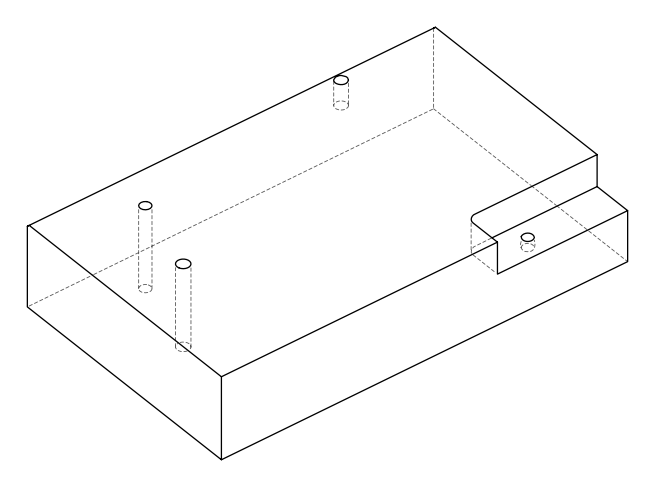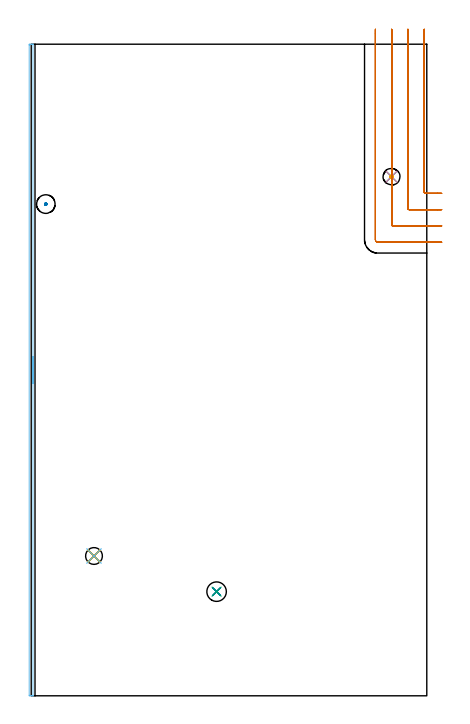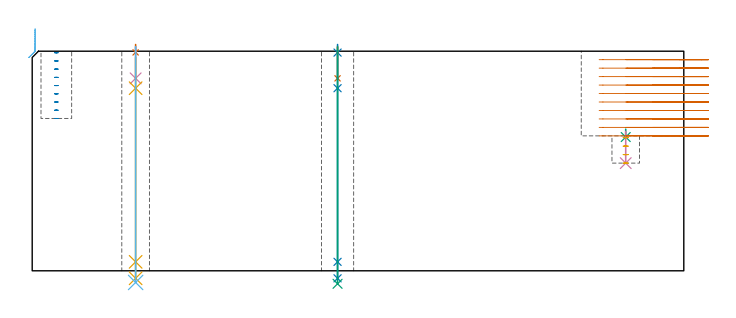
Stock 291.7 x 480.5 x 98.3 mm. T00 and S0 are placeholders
(PLAN: 14 operations, 11 tool changes, 21.4 min)
(1 SPOT_DRILL | STEP1HOLE | NXT0321_9005460120000 | 0.03 min | 3 mm3)
(2 SPOT_DRILL_1 | STEP1HOLE_1 | NXT0321_9005460120000 | 0.03 min | 2 mm3)
(3 SPOT_DRILL_2 | STEP1POCKET | NXT0321_9005460120000 | 0.04 min | 4181 mm3)
(4 DRILL_BLIND_HOLE_INTO_CENTER | STEP1HOLE | NXT0301_052 | 0.06 min | 557 mm3)
(5 GUN_DRILL_THROUGH_HOLE | STEP1HOLE | UGT0307_004 | 0.48 min | 4334 mm3)
(6 DRILL_TO_ENLARGE_THROUGH_HOLE | STEP1HOLE | UGT0301_519 | 0.42 min | 6917 mm3)
(7 DRILL_BLIND_HOLE_INTO_CENTER_1 | STEP1HOLE_1 | NXT0301_052 | 0.06 min | 566 mm3)
(8 GUN_DRILL_THROUGH_HOLE_1 | STEP1HOLE_1 | UGT0307_004 | 0.49 min | 4333 mm3)
(9 DRILL_TO_ENLARGE_THROUGH_HOLE_1 | STEP1HOLE_1 | UGT0301_276 | 0.43 min | 11064 mm3)
(10 DRILL_BLIND_HOLE_INTO_CENTER_2 | STEP1POCKET | NXT0301_084 | 0.07 min | 1155 mm3)
(11 MILL_ROUGH_BLIND_HOLE_CONTOUR | STEP1POCKET | UGT0201_128 | Spiral | 0.19 min | 476 mm3)
(12 AREA_MILL | FG_CHAMFER_SURFACE | UGT0205_001 | 4 min | 1880 mm3)
(13 MILL_CORNER_NOTCH_RECTANGULAR | CORNER_NOTCH_RECTANGULAR | NXT0201_012 | Follow Part, ap 4, ae 75% | 14.84 min | 262827 mm3)
(14 MILL_BLIND_HOLE_FROM_SOLID_MATERIAL | STEP1POCKET_1 | NXT0201_011 | Spiral | 0.3 min | 4424 mm3)
(TOOL NXT0321_9005460120000 | NC Spot Drill, 142deg, 12mm, Carbide, Uncoated | D12 PA142 FL30 Z2)
(TOOL NXT0301_052 | Carbide Drill 8.1mm [860.1-0810-024A1-MM 2214] | D8.1 PA140 FL47 Z2)
(TOOL UGT0307_004 | Gun Drill 8 mm | D8 PA130 FL24 Z1)
(TOOL UGT0301_519 | Carbide Drill 12.4 mm | D12.4 PA118 FL101 Z2)
(TOOL UGT0301_276 | Twist Drill 14.4 mm | D14.4 PA118 FL114 Z2)
(TOOL NXT0301_084 | Carbide Drill 11.3mm [860.1-1130-034A1-MM 2214] | D11.3 PA140 FL55 Z2)
(TOOL UGT0201_128 | Carbide End Mill 10.0 | D10 FL15 Z4)
(TOOL UGT0205_001 | Chamfer Mill 20 x 3 x 45 deg. | D20 FL50 Z2)
(TOOL NXT0201_012 | ENDMILL 16mm [2P460-1600-NA 1630] | D16 FL38 Z6)
(TOOL NXT0201_011 | ENDMILL 12mm [2P460-1200-NA 1630] | D12 FL38 Z6)
(OP 1 SPOT_DRILL)
G17 G21 G94 G90
T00 M6
G54
G17 G0 G90 X46.3 Y103.1 S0 M3
G43 Z108.3 H0
G94 G81 G98 Z97.766 F250. R101.3
G80
M5
M2
(OP 2 SPOT_DRILL_1)
G17 G21 G94 G90
T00 M6
G54
G17 G0 G90 X136.7 Y76.8 S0 M3
G43 Z108.3 H0
G94 G81 G98 Z97.68 F250. R101.3
G80
M5
M2
(OP 3 SPOT_DRILL_2)
G17 G21 G94 G90
T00 M6
G54
G17 G0 G90 X265.7 Y382.8 S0 M3
G43 Z108.3 H0
G94 G81 G98 Z59.871 F250. R63.4
G80
M5
M2
(OP 4 DRILL_BLIND_HOLE_INTO_CENTER)
G17 G21 G94 G90
T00 M6
G54
G17 G0 G90 X46.3 Y103.1 S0 M3
G43 Z108.3 H1
G94 G81 G98 Z86.15 F250. R100.3
G80
M5
M2
(OP 5 GUN_DRILL_THROUGH_HOLE)
G17 G21 G94 G90
T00 M6
G54
G17 G0 G90 X46.3 Y103.1 M8
G43 Z108.3 H0
Z95.511
S716 M3
G94 G1 Z81.741 F125. M26
G4 X.084
Z4. F250.
G4 X.084
Z-3.365 F125.
G4 X.084
M5
M9
G0 Z95.511
Z108.3
M2
(OP 6 DRILL_TO_ENLARGE_THROUGH_HOLE)
G17 G21 G94 G90
T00 M6
G54
G17 G0 G90 X46.3 Y103.1 S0 M3
G43 Z108.3 H0
G94 G73 G98 Z-5.225 F250. Q11.503 R100.3
G80
M5
M2
(OP 7 DRILL_BLIND_HOLE_INTO_CENTER_1)
G17 G21 G94 G90
T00 M6
G54
G17 G0 G90 X136.7 Y76.8 S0 M3
G43 Z108.3 H1
G94 G81 G98 Z86.15 F250. R100.3
G80
M5
M2
(OP 8 GUN_DRILL_THROUGH_HOLE_1)
G17 G21 G94 G90
T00 M6
G54
G17 G0 G90 X136.7 Y76.8 M8
G43 Z108.3 H0
Z96.786
S716 M3
G94 G1 Z81.741 F125. M26
G4 X.084
Z4. F250.
G4 X.084
Z-3.365 F125.
G4 X.084
M5
M9
G0 Z96.786
Z108.3
M2
(OP 9 DRILL_TO_ENLARGE_THROUGH_HOLE_1)
G17 G21 G94 G90
T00 M6
G54
G17 G0 G90 X136.7 Y76.8 S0 M3
G43 Z108.3 H0
G94 G73 G98 Z-5.826 F250. Q13.016 R100.3
G80
M5
M2
(OP 10 DRILL_BLIND_HOLE_INTO_CENTER_2)
G17 G21 G94 G90
T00 M6
G54
G17 G0 G90 X265.7 Y382.8 S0 M3
G43 Z108.3 H1
G94 G81 G98 Z48.2 F250. R62.4
G80
M5
M2
(OP 11 MILL_ROUGH_BLIND_HOLE_CONTOUR)
G17 G21 G94 G90
T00 M6
G54
G17 G0 G90 X265.7 Y382.8 S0 M3
G43 Z108.3 H0
Z59.6
G94 G3 X266.275 Y383.375 R0.575 F250.
X265.7 Y383.95 R0.575
X264.55 Y382.8 R1.15
X265.7 Y383.95 R-1.15
X265.125 Y383.375 R0.575
X265.7 Y382.8 R0.575
G0 Z55.8
G3 X266.275 Y383.375 R0.575
X265.7 Y383.95 R0.575
X264.55 Y382.8 R1.15
X265.7 Y383.95 R-1.15
X265.125 Y383.375 R0.575
X265.7 Y382.8 R0.575
G0 Z52.
G3 X266.275 Y383.375 R0.575
X265.7 Y383.95 R0.575
X264.55 Y382.8 R1.15
X265.7 Y383.95 R-1.15
X265.125 Y383.375 R0.575
X265.7 Y382.8 R0.575
G0 Z48.2
G3 X266.275 Y383.375 R0.575
X265.7 Y383.95 R0.575
X264.55 Y382.8 R1.15
X265.7 Y383.95 R-1.15
X265.125 Y383.375 R0.575
X265.7 Y382.8 R0.575
G0 Z108.3
M5
M2
(OP 12 AREA_MILL)
G17 G21 G94 G90
T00 M6
G54
G17 G0 G90 X1.3 Y250.25 S1061 M3
G43 Z108.3 H0
G94 G1 Y250.212 Z107.428 F250.
Y250.098 Z106.563
Y249.909 Z105.712
Y249.647 Z104.88
Y249.313 Z104.074
Y248.91 Z103.3
Y248.442 Z102.564
Y247.91 Z101.872
Y247.321 Z101.229
Y246.678 Z100.639
Y245.986 Z100.108
Y245.25 Z99.64
Y244.476 Z99.237
Y243.67 Z98.903
Y242.838 Z98.641
Y241.987 Z98.452
Y241.122 Z98.338
Y240.25 Z98.3
Y0.178
X1.304 Y0.01 Z98.295
X1.272 Y0.007 Z98.263
X0.882 Y0. Z97.882
X0.62 Z97.619
X-0.1 Z96.895
X-1.346 Z95.651
X-1.491 Y0.003 Z95.505
X-1.5 Y0.441 Z95.5
Y479.871
X-1.498 Y480.06 Z95.502
X-1.491 Y480.497 Z95.505
X-1.345 Y480.5 Z95.652
X-0.1 Z96.895
X0.62 Z97.619
X0.882 Z97.882
X1.272 Y480.493 Z98.263
X1.297 Y480.491 Z98.288
X1.3 Y480.318 Z98.3
Y240.25
Y239.378 Z98.338
Y238.514 Z98.452
Y237.662 Z98.641
Y236.83 Z98.903
Y236.024 Z99.237
Y235.25 Z99.64
Y234.514 Z100.108
Y233.822 Z100.639
Y233.179 Z101.229
Y232.59 Z101.872
Y232.059 Z102.564
Y231.59 Z103.3
Y231.187 Z104.074
Y230.853 Z104.88
Y230.591 Z105.712
Y230.402 Z106.563
Y230.288 Z107.428
Y230.25 Z108.3
M5
M2
(OP 13 MILL_CORNER_NOTCH_RECTANGULAR)
G17 G21 G94 G90
T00 M6
G54
G17 G0 G90 X289.8 Y491.5 S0 M3
G43 Z108.3 H1
Z94.51
G94 G1 Y488.5 F250.
Y371.295 F500.
G3 X290.595 Y370.5 R0.8
G1 X299.7
X302.7 F250.
G0 Z108.3
X277.8 Y491.5
Z94.51
G1 Y488.5
Y359.295 F500.
G3 X278.595 Y358.5 R0.8
G1 X299.7
X302.7 F250.
G0 Z108.3
X265.8 Y491.5
Z94.51
G1 Y488.5
Y347.295 F500.
G3 X266.595 Y346.5 R0.8
G1 X299.7
X302.7 F250.
G0 Z108.3
X253.8 Y491.5
Z94.51
G1 Y488.5
Y336.2 F500.
G3 X255.5 Y334.5 R1.7
G1 X299.7
X302.7 F250.
G0 Z108.3
X289.8 Y491.5
Z90.72
G1 Y488.5
Y371.295 F500.
G3 X290.595 Y370.5 R0.8
G1 X299.7
X302.7 F250.
G0 Z108.3
X277.8 Y491.5
Z90.72
G1 Y488.5
Y359.295 F500.
G3 X278.595 Y358.5 R0.8
G1 X299.7
X302.7 F250.
G0 Z108.3
X265.8 Y491.5
Z90.72
G1 Y488.5
Y347.295 F500.
G3 X266.595 Y346.5 R0.8
G1 X299.7
X302.7 F250.
G0 Z108.3
X253.8 Y491.5
Z90.72
G1 Y488.5
Y336.2 F500.
G3 X255.5 Y334.5 R1.7
G1 X299.7
X302.7 F250.
G0 Z108.3
X289.8 Y491.5
Z86.93
G1 Y488.5
Y371.295 F500.
G3 X290.595 Y370.5 R0.8
G1 X299.7
X302.7 F250.
G0 Z108.3
X277.8 Y491.5
Z86.93
G1 Y488.5
Y359.295 F500.
G3 X278.595 Y358.5 R0.8
G1 X299.7
X302.7 F250.
G0 Z108.3
X265.8 Y491.5
Z86.93
G1 Y488.5
Y347.295 F500.
G3 X266.595 Y346.5 R0.8
G1 X299.7
X302.7 F250.
G0 Z108.3
X253.8 Y491.5
Z86.93
G1 Y488.5
Y336.2 F500.
G3 X255.5 Y334.5 R1.7
G1 X299.7
X302.7 F250.
G0 Z108.3
X289.8 Y491.5
Z83.14
G1 Y488.5
Y371.295 F500.
G3 X290.595 Y370.5 R0.8
G1 X299.7
X302.7 F250.
G0 Z108.3
X277.8 Y491.5
Z83.14
G1 Y488.5
Y359.295 F500.
G3 X278.595 Y358.5 R0.8
G1 X299.7
X302.7 F250.
G0 Z108.3
X265.8 Y491.5
Z83.14
G1 Y488.5
Y347.295 F500.
G3 X266.595 Y346.5 R0.8
G1 X299.7
X302.7 F250.
G0 Z108.3
X253.8 Y491.5
Z83.14
G1 Y488.5
Y336.2 F500.
G3 X255.5 Y334.5 R1.7
G1 X299.7
X302.7 F250.
G0 Z108.3
X289.8 Y491.5
Z79.35
G1 Y488.5
Y371.295 F500.
G3 X290.595 Y370.5 R0.8
G1 X299.7
X302.7 F250.
G0 Z108.3
X277.8 Y491.5
Z79.35
G1 Y488.5
Y359.295 F500.
G3 X278.595 Y358.5 R0.8
G1 X299.7
X302.7 F250.
G0 Z108.3
X265.8 Y491.5
Z79.35
G1 Y488.5
Y347.295 F500.
G3 X266.595 Y346.5 R0.8
G1 X299.7
X302.7 F250.
G0 Z108.3
X253.8 Y491.5
Z79.35
G1 Y488.5
Y336.2 F500.
G3 X255.5 Y334.5 R1.7
G1 X299.7
X302.7 F250.
G0 Z108.3
X289.8 Y491.5
Z75.56
G1 Y488.5
Y371.295 F500.
G3 X290.595 Y370.5 R0.8
G1 X299.7
X302.7 F250.
G0 Z108.3
X277.8 Y491.5
Z75.56
G1 Y488.5
Y359.295 F500.
G3 X278.595 Y358.5 R0.8
G1 X299.7
X302.7 F250.
G0 Z108.3
X265.8 Y491.5
Z75.56
G1 Y488.5
Y347.295 F500.
G3 X266.595 Y346.5 R0.8
G1 X299.7
X302.7 F250.
G0 Z108.3
X253.8 Y491.5
Z75.56
G1 Y488.5
Y336.2 F500.
G3 X255.5 Y334.5 R1.7
G1 X299.7
X302.7 F250.
G0 Z108.3
X289.8 Y491.5
Z71.77
G1 Y488.5
Y371.295 F500.
G3 X290.595 Y370.5 R0.8
G1 X299.7
X302.7 F250.
G0 Z108.3
X277.8 Y491.5
Z71.77
G1 Y488.5
Y359.295 F500.
G3 X278.595 Y358.5 R0.8
G1 X299.7
X302.7 F250.
G0 Z108.3
X265.8 Y491.5
Z71.77
G1 Y488.5
Y347.295 F500.
G3 X266.595 Y346.5 R0.8
G1 X299.7
X302.7 F250.
G0 Z108.3
X253.8 Y491.5
Z71.77
G1 Y488.5
Y336.2 F500.
G3 X255.5 Y334.5 R1.7
G1 X299.7
X302.7 F250.
G0 Z108.3
X289.8 Y491.5
Z67.98
G1 Y488.5
Y371.295 F500.
G3 X290.595 Y370.5 R0.8
G1 X299.7
X302.7 F250.
G0 Z108.3
X277.8 Y491.5
Z67.98
G1 Y488.5
Y359.295 F500.
G3 X278.595 Y358.5 R0.8
G1 X299.7
X302.7 F250.
G0 Z108.3
X265.8 Y491.5
Z67.98
G1 Y488.5
Y347.295 F500.
G3 X266.595 Y346.5 R0.8
G1 X299.7
X302.7 F250.
G0 Z108.3
X253.8 Y491.5
Z67.98
G1 Y488.5
Y336.2 F500.
G3 X255.5 Y334.5 R1.7
G1 X299.7
X302.7 F250.
G0 Z108.3
X289.8 Y491.5
Z64.19
G1 Y488.5
Y371.295 F500.
G3 X290.595 Y370.5 R0.8
G1 X299.7
X302.7 F250.
G0 Z108.3
X277.8 Y491.5
Z64.19
G1 Y488.5
Y359.295 F500.
G3 X278.595 Y358.5 R0.8
G1 X299.7
X302.7 F250.
G0 Z108.3
X265.8 Y491.5
Z64.19
G1 Y488.5
Y347.295 F500.
G3 X266.595 Y346.5 R0.8
G1 X299.7
X302.7 F250.
G0 Z108.3
X253.8 Y491.5
Z64.19
G1 Y488.5
Y336.2 F500.
G3 X255.5 Y334.5 R1.7
G1 X299.7
X302.7 F250.
G0 Z108.3
X289.8 Y491.5
Z60.4
G1 Y488.5
Y371.295 F500.
G3 X290.595 Y370.5 R0.8
G1 X299.7
X302.7 F250.
G0 Z108.3
X277.8 Y491.5
Z60.4
G1 Y488.5
Y359.295 F500.
G3 X278.595 Y358.5 R0.8
G1 X299.7
X302.7 F250.
G0 Z108.3
X265.8 Y491.5
Z60.4
G1 Y488.5
Y347.295 F500.
G3 X266.595 Y346.5 R0.8
G1 X299.7
X302.7 F250.
G0 Z108.3
X253.8 Y491.5
Z60.4
G1 Y488.5
Y336.2 F500.
G3 X255.5 Y334.5 R1.7
G1 X299.7
X302.7 F250.
G0 Z108.3
M5
M2
(OP 14 MILL_BLIND_HOLE_FROM_SOLID_MATERIAL)
G17 G21 G94 G90
T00 M6
G54
G17 G0 G90 X10.8 Y362.6 S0 M3
G43 Z108.3 H1
Z97.622
G94 G3 X11.225 Y363.025 R0.425 F250.
X10.8 Y363.45 R0.425
X9.95 Y362.6 R0.85
X10.8 Y363.45 R-0.85
X10.375 Y363.025 R0.425
X10.8 Y362.6 R0.425
G0 Z93.944
G3 X11.225 Y363.025 R0.425
X10.8 Y363.45 R0.425
X9.95 Y362.6 R0.85
X10.8 Y363.45 R-0.85
X10.375 Y363.025 R0.425
X10.8 Y362.6 R0.425
G0 Z90.267
G3 X11.225 Y363.025 R0.425
X10.8 Y363.45 R0.425
X9.95 Y362.6 R0.85
X10.8 Y363.45 R-0.85
X10.375 Y363.025 R0.425
X10.8 Y362.6 R0.425
G0 Z86.589
G3 X11.225 Y363.025 R0.425
X10.8 Y363.45 R0.425
X9.95 Y362.6 R0.85
X10.8 Y363.45 R-0.85
X10.375 Y363.025 R0.425
X10.8 Y362.6 R0.425
G0 Z82.911
G3 X11.225 Y363.025 R0.425
X10.8 Y363.45 R0.425
X9.95 Y362.6 R0.85
X10.8 Y363.45 R-0.85
X10.375 Y363.025 R0.425
X10.8 Y362.6 R0.425
G0 Z79.233
G3 X11.225 Y363.025 R0.425
X10.8 Y363.45 R0.425
X9.95 Y362.6 R0.85
X10.8 Y363.45 R-0.85
X10.375 Y363.025 R0.425
X10.8 Y362.6 R0.425
G0 Z75.556
G3 X11.225 Y363.025 R0.425
X10.8 Y363.45 R0.425
X9.95 Y362.6 R0.85
X10.8 Y363.45 R-0.85
X10.375 Y363.025 R0.425
X10.8 Y362.6 R0.425
G0 Z71.878
G3 X11.225 Y363.025 R0.425
X10.8 Y363.45 R0.425
X9.95 Y362.6 R0.85
X10.8 Y363.45 R-0.85
X10.375 Y363.025 R0.425
X10.8 Y362.6 R0.425
G0 Z68.2
G3 X11.225 Y363.025 R0.425
X10.8 Y363.45 R0.425
X9.95 Y362.6 R0.85
X10.8 Y363.45 R-0.85
X10.375 Y363.025 R0.425
X10.8 Y362.6 R0.425
G0 Z108.3
M5
M2
